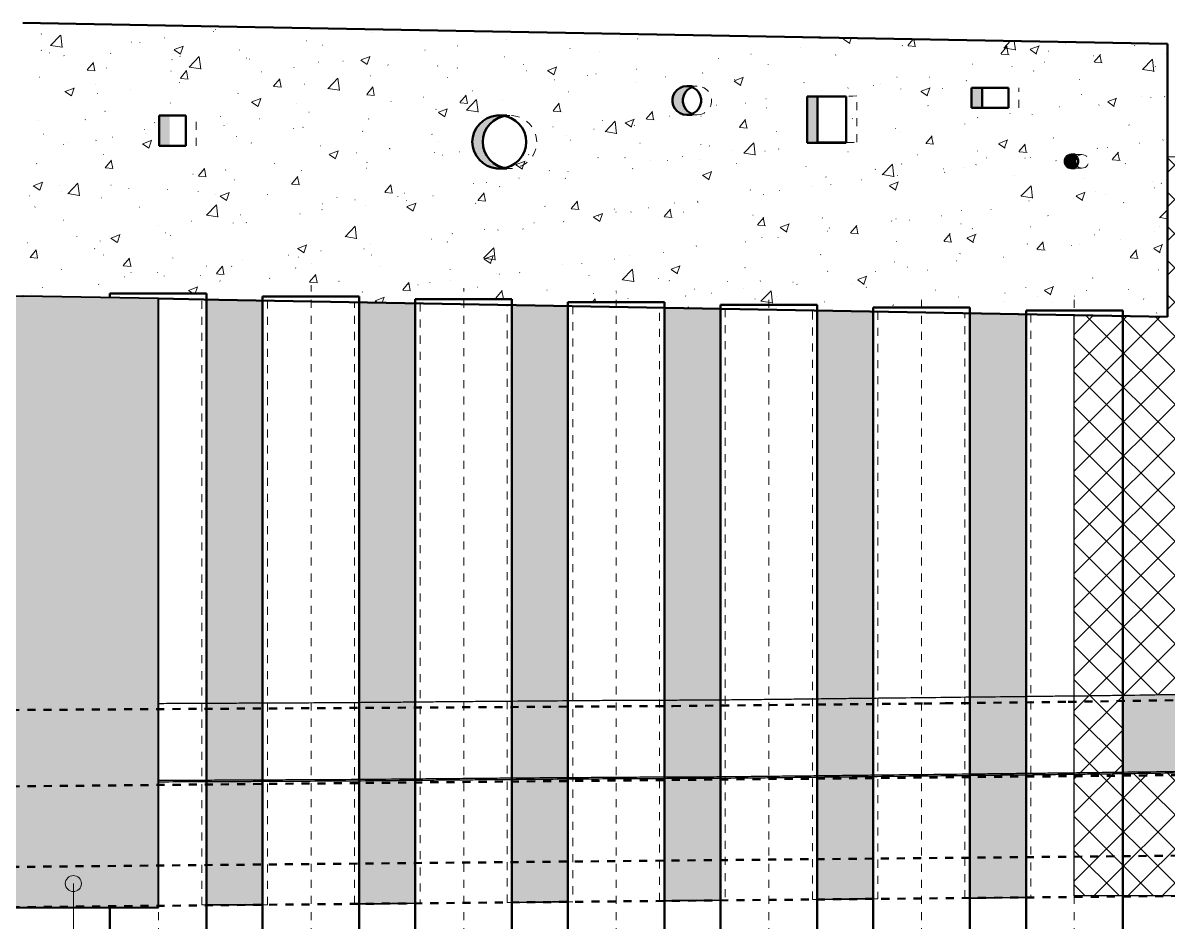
# Model space of a CAD drawing. Header units: metres. Extents: x 1100 to 1226, y 1 to 22.
# Drawn here: x 1189.05 to 1203.26, y 10.79 to 21.95 of the extents above; entities that cross this region are included whole.
import ezdxf

# ---------------------------------------------------------------- set-up
doc = ezdxf.new("R2010")
doc.units = ezdxf.units.M
doc.linetypes.add('JacobsCenter', pattern=[0.015, 0.009, -0.0015, 0.003, -0.0015])
doc.linetypes.add('JacobsDash', pattern=[0.0045, 0.003, -0.0015])
for name, color, linetype, lineweight in [('A-DETL', 7, 'Continuous', 13), ('A-DETL-GENF', 7, 'Continuous', 9), ('A-GENM', 7, 'Continuous', 35), ('A-GENM-HDLN', 7, 'JacobsDash', 18), ('G-ANNO-TEXT', 7, 'Continuous', 9), ('S-BEAM', 7, 'Continuous', 50), ('S-BEAM-HDLN', 7, 'JacobsDash', 18), ('S-FNDN', 7, 'Continuous', 50)]:
    doc.layers.add(name, color=color, linetype=linetype, lineweight=lineweight)
pattern_1 = [(50, (1187.2276, 10.849), (1.15687, -0.10121), [0.12097, -1.331]), (355, (1187.2276, 10.849), (-0.2238, 1.21312), [0.09677, -1.065]), (100.451, (1187.3246, 10.841), (0.932775, 1.11194), [0.10281, -1.131]), (46.184, (1187.2276, 11.172), (1.72142, -0.26704), [0.18145, -1.996]), (96.636, (1187.3716, 11.15), (1.50758, 1.57074), [0.15421, -1.696]), (351.184, (1187.2276, 11.172), (1.50766, 1.5715), [0.14516, -1.597]), (21, (1187.3896, 11.091), (0.962753, -0.64938), [0.12097, -1.331]), (326, (1187.3896, 11.091), (0.39239, 1.16952), [0.09677, -1.065]), (71.451, (1187.4696, 11.037), (1.3549, 0.520304), [0.10281, -1.131]), (37.5, (1187.22763, 10.849), (0.0196146, 0.536924), [0.00335, -1.048, 0.00335, -1.077, -1.069]), (37.5, (1187.22763, 10.849), (0.0196146, 0.536924), [-2.132, 0.00335, -1.065]), (7.5, (1187.2276, 10.849), (0.424306, 0.636145), [0.00335, -0.61278, 0.00335, -1.024, -0.40726]), (7.5, (1187.2276, 10.849), (0.424306, 0.636145), [-1.644, 0.00335, -0.4039]), (327.5, (1186.86863, 10.849), (0.861001, -0.036384), [0.00335, -0.39987, 0.00335, -1.255, -1.669]), (327.5, (1186.86863, 10.849), (0.861001, -0.036384), [-1.661, 0.00335, -1.666]), (317.5, (1186.7066, 10.849), (0.94062, 0.161455), [0.00335, -0.52084, 0.00335, -0.83213, -1.185]), (317.5, (1186.7066, 10.849), (0.94062, 0.161455), [-1.36, 0.00335, -1.182])]

# ---------------------------------------------------------------- blocks, each defined once
blk = doc.blocks.new('Top of Pavement - RL A - Top of Pavement - RL A-68818558-DRG-2873048 - ELEVATION - SHOTCRETE ABUTMENT B_ B1 AND B2')
at = {"layer": 'A-GENM', "lineweight": 25, "true_color": 0xe8e8e8}
h = blk.add_hatch(color=254, dxfattribs=at)
h.paths.add_polyline_path([(-1135.22, 12.556), (-1135.22, 13.506), (-1136.143, 13.511), (-1136.143, 12.561), (-1135.662, 12.558)])
h.paths.add_polyline_path([(-1145.343, 12.639), (-1145.343, 13.589), (-1145.87, 13.595), (-1146.143, 13.599), (-1146.143, 12.649), (-1145.87, 12.645)])
h.paths.add_polyline_path([(-1105.598, 12.652), (-1105.038, 12.66), (-1104.723, 12.665), (-1104.723, 13.615), (-1105.038, 13.61), (-1105.598, 13.602), (-1105.598, 13.241)])
h.paths.add_polyline_path([(-1147.343, 12.664), (-1147.343, 13.614), (-1147.967, 13.622), (-1147.967, 12.672), (-1147.344, 12.664)])
h.paths.add_polyline_path([(-1095.541, 12.848), (-1094.374, 12.879), (-1093.248, 12.91), (-1093.248, 13.86), (-1095.541, 13.798), (-1095.541, 13.296)])
h = blk.add_hatch(color=254, dxfattribs=at)
h.paths.add_polyline_path([(-1135.22, 12.533), (-1135.22, 12.556), (-1136.143, 12.56), (-1136.143, 12.539), (-1135.662, 12.536)])
h.paths.add_polyline_path([(-1145.343, 12.617), (-1145.343, 12.639), (-1146.143, 12.648), (-1146.143, 12.626), (-1145.493, 12.618)])
h.paths.add_polyline_path([(-1105.598, 12.63), (-1104.952, 12.639), (-1104.723, 12.643), (-1104.723, 12.665), (-1105.038, 12.66), (-1105.598, 12.652), (-1105.598, 12.635)])
h.paths.add_polyline_path([(-1147.343, 12.663), (-1147.343, 12.664), (-1147.967, 12.672), (-1147.967, 12.67), (-1147.471, 12.664), (-1147.344, 12.663)])
h.paths.add_polyline_path([(-1095.541, 12.827), (-1095.026, 12.84), (-1095.026, 12.849), (-1095.003, 12.859), (-1094.511, 12.872), (-1093.887, 12.887), (-1093.687, 12.889), (-1093.58, 12.887), (-1093.551, 12.885), (-1093.545, 12.883), (-1093.248, 12.891), (-1093.248, 12.91), (-1095.066, 12.86), (-1095.541, 12.848), (-1095.541, 12.836)])
at = {"layer": 'A-GENM', "color": 253, "lineweight": 25, "true_color": 0xa3a3a3}
for points, knots in [([(-1093.248, 13.86), (-1093.36, 13.857), (-1093.554, 13.852), (-1093.831, 13.844), (-1094.078, 13.837), (-1094.325, 13.83), (-1094.572, 13.823), (-1094.819, 13.816), (-1095.149, 13.807), (-1095.478, 13.799), (-1095.808, 13.791), (-1096.055, 13.785), (-1096.302, 13.78), (-1096.549, 13.774), (-1096.796, 13.769), (-1097.043, 13.764), (-1097.29, 13.758), (-1097.62, 13.751), (-1098.032, 13.741), (-1098.444, 13.732), (-1098.773, 13.725), (-1099.02, 13.719), (-1099.268, 13.714), (-1099.515, 13.708), (-1099.762, 13.703), (-1100.009, 13.697), (-1100.256, 13.692), (-1100.503, 13.687), (-1100.75, 13.682), (-1100.998, 13.678), (-1101.245, 13.674), (-1101.492, 13.67), (-1101.739, 13.666), (-1101.986, 13.662), (-1102.234, 13.657), (-1102.563, 13.652), (-1102.975, 13.645), (-1103.387, 13.638), (-1103.717, 13.632), (-1103.964, 13.628), (-1104.211, 13.624), (-1104.458, 13.62), (-1104.705, 13.615), (-1105.035, 13.61), (-1105.364, 13.605), (-1105.694, 13.601), (-1105.941, 13.597), (-1106.188, 13.594), (-1106.435, 13.592), (-1106.683, 13.589), (-1107.012, 13.585), (-1107.424, 13.581), (-1107.919, 13.575), (-1108.331, 13.57), (-1108.66, 13.567), (-1108.907, 13.564), (-1109.155, 13.561), (-1109.402, 13.558), (-1109.649, 13.555), (-1109.896, 13.552), (-1110.143, 13.55), (-1110.391, 13.547), (-1110.638, 13.545), (-1110.885, 13.544), (-1111.132, 13.542), (-1111.379, 13.541), (-1111.627, 13.54), (-1111.874, 13.539), (-1112.121, 13.538), (-1112.451, 13.535), (-1112.863, 13.532), (-1113.275, 13.529), (-1113.604, 13.526), (-1113.851, 13.524), (-1114.098, 13.522), (-1114.346, 13.519), (-1114.593, 13.517), (-1114.84, 13.515), (-1115.087, 13.513), (-1115.417, 13.511), (-1115.829, 13.508), (-1116.241, 13.506), (-1116.57, 13.505), (-1116.818, 13.504), (-1117.065, 13.503), (-1117.316, 13.502), (-1117.484, 13.501), (-1117.57, 13.5)], [0.2868094, 0.2868094, 0.2868094, 0.2868094, 0.2891156, 0.2908163, 0.292517, 0.2942177, 0.2959184, 0.297619, 0.2993197, 0.3027211, 0.3044218, 0.3061224, 0.3078231, 0.3095238, 0.3112245, 0.3129252, 0.3146259, 0.3163265, 0.3197279, 0.3231293, 0.3248299, 0.3265306, 0.3282313, 0.329932, 0.3316327, 0.3333333, 0.335034, 0.3367347, 0.3384354, 0.3401361, 0.3418367, 0.3435374, 0.3452381, 0.3469388, 0.3486395, 0.3503401, 0.3537415, 0.3571429, 0.3588435, 0.3605442, 0.3622449, 0.3639456, 0.3656463, 0.3673469, 0.3707483, 0.372449, 0.3741497, 0.3758503, 0.377551, 0.3792517, 0.3809524, 0.3843537, 0.3877551, 0.3911565, 0.3928571, 0.3945578, 0.3962585, 0.3979592, 0.3996599, 0.4013605, 0.4030612, 0.4047619, 0.4064626, 0.4081633, 0.4098639, 0.4115646, 0.4132653, 0.414966, 0.4166667, 0.4183673, 0.4217687, 0.4251701, 0.4268707, 0.4285714, 0.4302721, 0.4319728, 0.4336735, 0.4353741, 0.4370748, 0.4387755, 0.4421769, 0.4455782, 0.4472789, 0.4489796, 0.4506803, 0.452381, 0.4541542, 0.4541542, 0.4541542, 0.4541542]), ([(-1117.57, 12.55), (-1117.551, 12.551), (-1117.344, 12.551), (-1117.041, 12.553), (-1116.663, 12.554), (-1116.38, 12.556), (-1116.096, 12.557), (-1115.718, 12.559), (-1115.246, 12.561), (-1114.773, 12.565), (-1114.395, 12.569), (-1114.111, 12.571), (-1113.828, 12.574), (-1113.544, 12.576), (-1113.261, 12.579), (-1112.883, 12.582), (-1112.505, 12.585), (-1112.126, 12.587), (-1111.843, 12.589), (-1111.559, 12.591), (-1111.276, 12.592), (-1110.992, 12.593), (-1110.709, 12.594), (-1110.425, 12.597), (-1110.142, 12.6), (-1109.858, 12.603), (-1109.574, 12.606), (-1109.291, 12.609), (-1109.007, 12.612), (-1108.724, 12.616), (-1108.346, 12.62), (-1107.873, 12.625), (-1107.401, 12.631), (-1107.023, 12.635), (-1106.739, 12.638), (-1106.455, 12.641), (-1106.172, 12.645), (-1105.888, 12.648), (-1105.51, 12.653), (-1105.132, 12.658), (-1104.754, 12.664), (-1104.471, 12.669), (-1104.187, 12.674), (-1103.904, 12.679), (-1103.62, 12.684), (-1103.242, 12.69), (-1102.77, 12.698), (-1102.297, 12.706), (-1101.919, 12.713), (-1101.635, 12.717), (-1101.352, 12.722), (-1100.974, 12.728), (-1100.501, 12.737), (-1100.029, 12.747), (-1099.651, 12.755), (-1099.367, 12.762), (-1099.084, 12.768), (-1098.706, 12.776), (-1098.233, 12.787), (-1097.761, 12.798), (-1097.383, 12.806), (-1097.099, 12.812), (-1096.816, 12.818), (-1096.532, 12.824), (-1096.249, 12.831), (-1095.965, 12.837), (-1095.682, 12.844), (-1095.398, 12.851), (-1095.115, 12.858), (-1094.832, 12.866), (-1094.548, 12.874), (-1094.265, 12.882), (-1093.981, 12.89), (-1093.698, 12.898), (-1093.453, 12.905), (-1093.304, 12.909), (-1093.248, 12.91)], [0.6791342, 0.6791342, 0.6791342, 0.6791342, 0.6796117, 0.684466, 0.6868932, 0.6893204, 0.6917476, 0.6941748, 0.6990291, 0.7038835, 0.7063107, 0.7087379, 0.711165, 0.7135922, 0.7160194, 0.7184466, 0.723301, 0.7257282, 0.7281553, 0.7305825, 0.7330097, 0.7354369, 0.7378641, 0.7402913, 0.7427184, 0.7451456, 0.7475728, 0.75, 0.7524272, 0.7548544, 0.7572816, 0.7621359, 0.7669903, 0.7694175, 0.7718447, 0.7742718, 0.776699, 0.7791262, 0.7815534, 0.7864078, 0.788835, 0.7912621, 0.7936893, 0.7961165, 0.7985437, 0.8009709, 0.8058252, 0.8106796, 0.8131068, 0.815534, 0.8179612, 0.8203883, 0.8252427, 0.8300971, 0.8325243, 0.8349515, 0.8373786, 0.8398058, 0.8446602, 0.8495146, 0.8519417, 0.8543689, 0.8567961, 0.8592233, 0.8616505, 0.8640777, 0.8665049, 0.868932, 0.8713592, 0.8737864, 0.8762136, 0.8786408, 0.881068, 0.8834951, 0.8859223, 0.8873423, 0.8873423, 0.8873423, 0.8873423]), ([(-1095.026, 12.84), (-1095.083, 12.839), (-1095.291, 12.833), (-1095.574, 12.826), (-1095.877, 12.819), (-1096.104, 12.814), (-1096.331, 12.809), (-1096.558, 12.804), (-1096.785, 12.799), (-1097.087, 12.792), (-1097.466, 12.783), (-1097.92, 12.773), (-1098.374, 12.763), (-1098.828, 12.753), (-1099.206, 12.744), (-1099.509, 12.737), (-1099.736, 12.732), (-1099.963, 12.727), (-1100.265, 12.72), (-1100.644, 12.712), (-1101.022, 12.706), (-1101.325, 12.701), (-1101.552, 12.697), (-1101.779, 12.693), (-1102.081, 12.688), (-1102.46, 12.682), (-1102.914, 12.674), (-1103.368, 12.666), (-1103.746, 12.66), (-1104.049, 12.655), (-1104.276, 12.651), (-1104.503, 12.647), (-1104.806, 12.641), (-1105.184, 12.635), (-1105.562, 12.63), (-1105.865, 12.626), (-1106.092, 12.623), (-1106.319, 12.621), (-1106.622, 12.617), (-1107, 12.613), (-1107.454, 12.608), (-1107.908, 12.603), (-1108.362, 12.598), (-1108.741, 12.593), (-1109.044, 12.59), (-1109.271, 12.587), (-1109.498, 12.584), (-1109.725, 12.582), (-1109.952, 12.579), (-1110.254, 12.576), (-1110.557, 12.573), (-1110.86, 12.571), (-1111.087, 12.57), (-1111.314, 12.57), (-1111.541, 12.569), (-1111.768, 12.567), (-1112.071, 12.566), (-1112.449, 12.563), (-1112.903, 12.56), (-1113.282, 12.556), (-1113.584, 12.554), (-1113.811, 12.552), (-1114.038, 12.55), (-1114.265, 12.548), (-1114.492, 12.546), (-1114.795, 12.543), (-1115.174, 12.54), (-1115.628, 12.537), (-1116.006, 12.535), (-1116.309, 12.533), (-1116.612, 12.532), (-1116.99, 12.531), (-1117.335, 12.529), (-1117.528, 12.528), (-1117.57, 12.528)], [0.2043483, 0.2043483, 0.2043483, 0.2043483, 0.2056738, 0.2092199, 0.2109929, 0.212766, 0.214539, 0.2163121, 0.2180851, 0.2198582, 0.2234043, 0.2269504, 0.2304965, 0.2340426, 0.2375887, 0.2393617, 0.2411348, 0.2429078, 0.2446809, 0.248227, 0.251773, 0.2535461, 0.2553191, 0.2570922, 0.2588652, 0.2624113, 0.2659574, 0.2695035, 0.2730496, 0.2748227, 0.2765957, 0.2783688, 0.2801418, 0.2836879, 0.287234, 0.2890071, 0.2907801, 0.2925532, 0.2943262, 0.2978723, 0.3014184, 0.3049645, 0.3085106, 0.3120567, 0.3138298, 0.3156028, 0.3173759, 0.3191489, 0.320922, 0.322695, 0.3262411, 0.3280142, 0.3297872, 0.3315603, 0.3333333, 0.3351064, 0.3368794, 0.3404255, 0.3439716, 0.3475177, 0.3492908, 0.3510638, 0.3528369, 0.3546099, 0.356383, 0.358156, 0.3617021, 0.3652482, 0.3687943, 0.3705674, 0.3723404, 0.3758865, 0.3794326, 0.3804149, 0.3804149, 0.3804149, 0.3804149])]:
    blk.add_open_spline(points, degree=3, knots=knots, dxfattribs=at)
blk = doc.blocks.new('T2DPAA-T2D-C3S-RS-M3D-100334_rvt-2-DRG-2873048 - ELEVATION - SHOTCRETE ABUTMENT B_ B1 AND B2')
at = {"layer": 'A-GENM', "color": 253, "lineweight": 25, "true_color": 0xa3a3a3}
blk.add_blockref('Top of Pavement - RL A - Top of Pavement - RL A-68818558-DRG-2873048 - ELEVATION - SHOTCRETE ABUTMENT B_ B1 AND B2', (0, 0), dxfattribs=at)
blk = doc.blocks.new('01_SFO_FRP_Pile_CastInPlace_CS_BR08 - CAST-IN-PLACE PILE - 1200-9305886-DRG-2873048 - ELEVATION - SHOTCRETE ABUTMENT B_ B1 AND B2')
at = {"layer": 'S-FNDN'}
for p, q in [((-1116.973, 18.59), (-1118.173, 18.59)), ((-1118.173, 18.59), (-1118.173, 18.54)), ((-1116.973, 6.23), (-1116.973, 18.59)), ((-1118.173, 10.971), (-1118.173, 6.2))]:
    blk.add_line(p, q, dxfattribs=at)
blk = doc.blocks.new('01_SFO_FRP_Pile_CastInPlace_CS_BR08 - CAST-IN-PLACE PILE - 1200-8642320-DRG-2873048 - ELEVATION - SHOTCRETE ABUTMENT B_ B1 AND B2')
at = {"layer": 'S-FNDN'}
for p, q in [((-1105.598, 18.382), (-1106.798, 18.382)), ((-1106.798, 18.382), (-1106.798, 6.199)), ((-1105.598, 6.228), (-1105.598, 18.382))]:
    blk.add_line(p, q, dxfattribs=at)
blk = doc.blocks.new('01_SFO_FRP_Pile_CastInPlace_CS_BR08 - CAST-IN-PLACE PILE - 1200-8642087-DRG-2873048 - ELEVATION - SHOTCRETE ABUTMENT B_ B1 AND B2')
at = {"layer": 'S-FNDN'}
for p, q in [((-1115.078, 18.555), (-1116.278, 18.555)), ((-1116.278, 18.555), (-1116.278, 6.202)), ((-1115.078, 6.231), (-1115.078, 18.555))]:
    blk.add_line(p, q, dxfattribs=at)
blk = doc.blocks.new('01_SFO_FRP_Pile_CastInPlace_CS_BR08 - CAST-IN-PLACE PILE - 1200-8642141-DRG-2873048 - ELEVATION - SHOTCRETE ABUTMENT B_ B1 AND B2')
at = {"layer": 'S-FNDN'}
for p, q in [((-1113.183, 18.521), (-1114.383, 18.521)), ((-1114.383, 18.521), (-1114.383, 6.201)), ((-1113.183, 6.23), (-1113.183, 18.521))]:
    blk.add_line(p, q, dxfattribs=at)
blk = doc.blocks.new('01_SFO_FRP_Pile_CastInPlace_CS_BR08 - CAST-IN-PLACE PILE - 1200-8642185-DRG-2873048 - ELEVATION - SHOTCRETE ABUTMENT B_ B1 AND B2')
at = {"layer": 'S-FNDN'}
for p, q in [((-1111.288, 18.486), (-1112.488, 18.486)), ((-1112.488, 18.486), (-1112.488, 6.2)), ((-1111.288, 6.229), (-1111.288, 18.486))]:
    blk.add_line(p, q, dxfattribs=at)
blk = doc.blocks.new('01_SFO_FRP_Pile_CastInPlace_CS_BR08 - CAST-IN-PLACE PILE - 1200-8642223-DRG-2873048 - ELEVATION - SHOTCRETE ABUTMENT B_ B1 AND B2')
at = {"layer": 'S-FNDN'}
for p, q in [((-1109.393, 18.452), (-1110.593, 18.452)), ((-1110.593, 18.452), (-1110.593, 6.202)), ((-1109.393, 6.231), (-1109.393, 18.452))]:
    blk.add_line(p, q, dxfattribs=at)
blk = doc.blocks.new('01_SFO_FRP_Pile_CastInPlace_CS_BR08 - CAST-IN-PLACE PILE - 1200-8642276-DRG-2873048 - ELEVATION - SHOTCRETE ABUTMENT B_ B1 AND B2')
at = {"layer": 'S-FNDN'}
for p, q in [((-1107.498, 18.417), (-1108.698, 18.417)), ((-1108.698, 18.417), (-1108.698, 6.201)), ((-1107.498, 6.23), (-1107.498, 18.417))]:
    blk.add_line(p, q, dxfattribs=at)
blk = doc.blocks.new('20_SFR_WSC_ShotcreteWall_ArchFlatBack_Datum - ArchWall_PileSize_1200-8656571-DRG-2873048 - ELEVATION - SHOTCRETE ABUTMENT B_ B1 AND B2')
at = {"layer": 'A-GENM', "linetype": 'JacobsDash', "lineweight": 18, "true_color": 0x9ab29e}
for points in [[(-1115.077, 11.015), (-1114.383, 11.023), (-1114.383, 18.47), (-1115.077, 18.483), (-1115.077, 12.248)], [(-1115.078, 11.015), (-1115.077, 11.015), (-1115.078, 11.015)]]:
    blk.add_hatch(color=253, dxfattribs=at).paths.add_polyline_path(points)
at = {"layer": 'A-GENM', "color": 252, "true_color": 0x888888}
blk.add_line((-1115.077, 18.483), (-1115.077, 11.015), dxfattribs=at)
at = {"layer": 'A-GENM', "color": 252, "true_color": 0x888888, "flags": 128}
for points in [[(-1114.383, 18.47), (-1114.478, 18.472), (-1114.577, 18.474), (-1114.678, 18.475), (-1114.78, 18.477), (-1114.881, 18.479), (-1114.981, 18.481), (-1115.077, 18.483)], [(-1115.077, 11.015), (-1114.981, 11.016), (-1114.881, 11.017), (-1114.78, 11.018), (-1114.678, 11.02), (-1114.577, 11.021), (-1114.478, 11.022), (-1114.383, 11.023)]]:
    blk.add_lwpolyline(points, dxfattribs=at)
at = {"layer": 'A-GENM-HDLN', "color": 252, "true_color": 0x888888}
for p, q in [((-1115.136, 11.014), (-1115.136, 18.484)), ((-1114.381, 18.47), (-1114.383, 18.47)), ((-1114.381, 11.023), (-1114.381, 18.47)), ((-1114.322, 18.469), (-1114.322, 11.024)), ((-1114.383, 11.023), (-1114.381, 11.023))]:
    blk.add_line(p, q, dxfattribs=at)
at = {"layer": 'A-GENM-HDLN', "color": 252, "true_color": 0x888888, "flags": 128}
for points in [[(-1115.136, 18.484), (-1115.108, 18.483), (-1115.088, 18.483), (-1115.077, 18.483)], [(-1114.381, 18.47), (-1114.37, 18.47), (-1114.35, 18.469), (-1114.322, 18.469)], [(-1115.077, 11.015), (-1115.088, 11.015), (-1115.108, 11.015), (-1115.136, 11.014)], [(-1114.322, 11.024), (-1114.35, 11.023), (-1114.37, 11.023), (-1114.381, 11.023)]]:
    blk.add_lwpolyline(points, dxfattribs=at)
blk = doc.blocks.new('20_SFR_WSC_ShotcreteWall_ArchFlatBack_Datum - ArchWall_PileSize_1200-8656659-DRG-2873048 - ELEVATION - SHOTCRETE ABUTMENT B_ B1 AND B2')
at = {"layer": 'A-GENM', "linetype": 'JacobsDash', "lineweight": 18, "true_color": 0x9ab29e}
blk.add_hatch(color=253, dxfattribs=at).paths.add_polyline_path([(-1113.183, 11.034), (-1112.488, 11.042), (-1112.488, 18.435), (-1113.183, 18.448), (-1113.183, 11.035)])
at = {"layer": 'A-GENM', "color": 252, "true_color": 0x888888, "flags": 128}
for points in [[(-1112.488, 18.435), (-1112.583, 18.437), (-1112.682, 18.439), (-1112.784, 18.44), (-1112.885, 18.442), (-1112.986, 18.444), (-1113.086, 18.446), (-1113.183, 18.448)], [(-1113.183, 11.034), (-1113.086, 11.035), (-1112.986, 11.036), (-1112.885, 11.037), (-1112.784, 11.039), (-1112.682, 11.04), (-1112.583, 11.041), (-1112.488, 11.042)]]:
    blk.add_lwpolyline(points, dxfattribs=at)
at = {"layer": 'A-GENM-HDLN', "color": 252, "true_color": 0x888888}
for p, q in [((-1113.242, 11.033), (-1113.242, 18.449)), ((-1113.183, 18.448), (-1113.183, 11.034)), ((-1113.183, 18.448), (-1113.183, 18.448)), ((-1112.486, 18.435), (-1112.488, 18.435)), ((-1112.486, 11.042), (-1112.486, 18.435)), ((-1112.427, 18.434), (-1112.427, 11.043)), ((-1113.183, 11.034), (-1113.183, 11.034)), ((-1112.488, 11.042), (-1112.486, 11.042))]:
    blk.add_line(p, q, dxfattribs=at)
at = {"layer": 'A-GENM-HDLN', "color": 252, "true_color": 0x888888, "flags": 128}
for points in [[(-1113.242, 18.449), (-1113.213, 18.448), (-1113.194, 18.448), (-1113.183, 18.448)], [(-1112.486, 18.435), (-1112.475, 18.435), (-1112.455, 18.435), (-1112.427, 18.434)], [(-1113.183, 11.034), (-1113.194, 11.034), (-1113.213, 11.033), (-1113.242, 11.033)], [(-1112.427, 11.043), (-1112.455, 11.043), (-1112.475, 11.043), (-1112.486, 11.042)]]:
    blk.add_lwpolyline(points, dxfattribs=at)
blk = doc.blocks.new('20_SFR_WSC_ShotcreteWall_ArchFlatBack_Datum - ArchWall_PileSize_1200-8656711-DRG-2873048 - ELEVATION - SHOTCRETE ABUTMENT B_ B1 AND B2')
at = {"layer": 'A-GENM', "linetype": 'JacobsDash', "lineweight": 18, "true_color": 0x9ab29e}
blk.add_hatch(color=253, dxfattribs=at).paths.add_polyline_path([(-1111.288, 11.054), (-1110.593, 11.06), (-1110.593, 18.4), (-1111.288, 18.412), (-1111.288, 11.055)])
at = {"layer": 'A-GENM', "color": 252, "true_color": 0x888888, "flags": 128}
for points in [[(-1110.593, 18.4), (-1110.69, 18.402), (-1110.789, 18.403), (-1110.89, 18.405), (-1110.992, 18.407), (-1111.093, 18.409), (-1111.193, 18.41), (-1111.288, 18.412)], [(-1111.288, 11.054), (-1111.193, 11.055), (-1111.093, 11.056), (-1110.992, 11.056), (-1110.89, 11.057), (-1110.789, 11.058), (-1110.69, 11.059), (-1110.593, 11.06)]]:
    blk.add_lwpolyline(points, dxfattribs=at)
at = {"layer": 'A-GENM-HDLN', "color": 252, "true_color": 0x888888}
for p, q in [((-1111.349, 11.053), (-1111.349, 18.413)), ((-1111.29, 18.412), (-1111.29, 11.054)), ((-1111.288, 18.412), (-1111.29, 18.412)), ((-1110.593, 11.06), (-1110.593, 18.4)), ((-1110.593, 18.4), (-1110.593, 18.4)), ((-1110.534, 18.399), (-1110.534, 11.061)), ((-1111.29, 11.054), (-1111.288, 11.054)), ((-1110.593, 11.06), (-1110.593, 11.06))]:
    blk.add_line(p, q, dxfattribs=at)
at = {"layer": 'A-GENM-HDLN', "color": 252, "true_color": 0x888888, "flags": 128}
for points in [[(-1111.349, 18.413), (-1111.32, 18.412), (-1111.3, 18.412), (-1111.29, 18.412)], [(-1110.593, 18.4), (-1110.582, 18.4), (-1110.562, 18.4), (-1110.534, 18.399)], [(-1111.29, 11.054), (-1111.3, 11.053), (-1111.32, 11.053), (-1111.349, 11.053)], [(-1110.534, 11.061), (-1110.562, 11.061), (-1110.582, 11.06), (-1110.593, 11.06)]]:
    blk.add_lwpolyline(points, dxfattribs=at)
blk = doc.blocks.new('20_SFR_WSC_ShotcreteWall_ArchFlatBack_Datum - ArchWall_PileSize_1200-8656794-DRG-2873048 - ELEVATION - SHOTCRETE ABUTMENT B_ B1 AND B2')
at = {"layer": 'A-GENM', "linetype": 'JacobsDash', "lineweight": 18, "true_color": 0x9ab29e}
for points in [[(-1109.392, 11.071), (-1108.698, 11.079), (-1108.698, 18.366), (-1109.392, 18.379), (-1109.392, 12.248)], [(-1109.393, 11.071), (-1109.392, 11.071), (-1109.393, 11.071)]]:
    blk.add_hatch(color=253, dxfattribs=at).paths.add_polyline_path(points)
at = {"layer": 'A-GENM', "color": 252, "true_color": 0x888888}
blk.add_line((-1109.392, 18.379), (-1109.392, 11.071), dxfattribs=at)
at = {"layer": 'A-GENM', "color": 252, "true_color": 0x888888, "flags": 128}
for points in [[(-1108.698, 18.366), (-1108.793, 18.368), (-1108.892, 18.37), (-1108.993, 18.372), (-1109.095, 18.373), (-1109.196, 18.375), (-1109.295, 18.377), (-1109.392, 18.379)], [(-1109.392, 11.071), (-1109.295, 11.072), (-1109.196, 11.073), (-1109.095, 11.074), (-1108.993, 11.075), (-1108.892, 11.077), (-1108.793, 11.078), (-1108.698, 11.079)]]:
    blk.add_lwpolyline(points, dxfattribs=at)
at = {"layer": 'A-GENM-HDLN', "color": 252, "true_color": 0x888888}
for p, q in [((-1109.451, 11.07), (-1109.451, 18.38)), ((-1108.696, 18.366), (-1108.698, 18.366)), ((-1108.696, 11.079), (-1108.696, 18.366)), ((-1108.637, 18.365), (-1108.637, 11.08)), ((-1108.698, 11.079), (-1108.696, 11.079))]:
    blk.add_line(p, q, dxfattribs=at)
at = {"layer": 'A-GENM-HDLN', "color": 252, "true_color": 0x888888, "flags": 128}
for points in [[(-1109.451, 18.38), (-1109.423, 18.379), (-1109.403, 18.379), (-1109.392, 18.379)], [(-1108.696, 18.366), (-1108.685, 18.366), (-1108.665, 18.366), (-1108.637, 18.365)], [(-1109.392, 11.071), (-1109.403, 11.071), (-1109.423, 11.071), (-1109.451, 11.07)], [(-1108.637, 11.08), (-1108.665, 11.079), (-1108.685, 11.079), (-1108.696, 11.079)]]:
    blk.add_lwpolyline(points, dxfattribs=at)
blk = doc.blocks.new('20_SFR_WSC_ShotcreteWall_ArchFlatBack_Datum - ArchWall_PileSize_1200-8656876-DRG-2873048 - ELEVATION - SHOTCRETE ABUTMENT B_ B1 AND B2')
at = {"layer": 'A-GENM', "linetype": 'JacobsDash', "lineweight": 18, "true_color": 0x9ab29e}
blk.add_hatch(color=253, dxfattribs=at).paths.add_polyline_path([(-1107.498, 11.087), (-1106.798, 11.096), (-1106.798, 18.331), (-1107.498, 18.344), (-1107.498, 11.088)])
at = {"layer": 'A-GENM', "color": 252, "true_color": 0x888888, "flags": 128}
for points in [[(-1106.798, 18.331), (-1106.895, 18.333), (-1106.995, 18.335), (-1107.097, 18.337), (-1107.199, 18.338), (-1107.301, 18.34), (-1107.401, 18.342), (-1107.498, 18.344)], [(-1107.498, 11.087), (-1107.401, 11.088), (-1107.301, 11.09), (-1107.199, 11.091), (-1107.097, 11.092), (-1106.995, 11.094), (-1106.895, 11.095), (-1106.798, 11.096)]]:
    blk.add_lwpolyline(points, dxfattribs=at)
at = {"layer": 'A-GENM-HDLN', "color": 252, "true_color": 0x888888}
for p, q in [((-1107.557, 11.086), (-1107.557, 18.345)), ((-1107.498, 18.344), (-1107.498, 11.087)), ((-1107.498, 18.344), (-1107.498, 18.344)), ((-1106.798, 11.096), (-1106.798, 18.331)), ((-1106.798, 18.331), (-1106.798, 18.331)), ((-1106.739, 18.33), (-1106.739, 11.097)), ((-1106.798, 11.096), (-1106.798, 11.096)), ((-1107.498, 11.087), (-1107.498, 11.087))]:
    blk.add_line(p, q, dxfattribs=at)
at = {"layer": 'A-GENM-HDLN', "color": 252, "true_color": 0x888888, "flags": 128}
for points in [[(-1107.557, 18.345), (-1107.528, 18.345), (-1107.509, 18.344), (-1107.498, 18.344)], [(-1106.798, 18.331), (-1106.787, 18.331), (-1106.767, 18.33), (-1106.739, 18.33)], [(-1106.739, 11.097), (-1106.767, 11.097), (-1106.787, 11.096), (-1106.798, 11.096)], [(-1107.498, 11.087), (-1107.509, 11.087), (-1107.528, 11.087), (-1107.557, 11.086)]]:
    blk.add_lwpolyline(points, dxfattribs=at)

msp = doc.modelspace()

# ---------------------------------------------------------------- hatches: boundary and pattern name
at = {"layer": 'A-DETL-GENF', "true_color": 0xafc8af}
h = msp.add_hatch(dxfattribs=at)
h.set_pattern_fill('FP_4', color=9, style=0, pattern_type=2)
h.set_pattern_definition([(45, (1187.22763, 10.849), (-0.212132, 0.212132), []), (135, (1187.22763, 10.849), (-0.212132, -0.212132), [])])
h.paths.add_polyline_path([(1204.1998, 11.1149), (1204.1998, 20.2708), (1203.2549, 20.2911), (1203.2549, 18.3001), (1202.0998, 18.325), (1202.0998, 11.1149), (1203.5834, 11.1149)])
h.paths.add_polyline_path([(1202.7015, 12.6299), (1202.7015, 13.6022), (1203.5763, 13.6151), (1203.5763, 12.6432), (1203.1156, 12.6353)])
msp.add_hatch(color=9, dxfattribs=at).paths.add_polyline_path([(1188.5171, 10.9707), (1190.7298, 10.9707), (1190.7298, 18.5288), (1189.0445, 18.5595), (1186.43, 18.5033), (1186.43, 10.9707), (1187.6919, 10.9707)])
at = {"layer": 'A-GENM', "lineweight": 5, "true_color": 0x9ab29e}
msp.add_hatch(color=253, dxfattribs=at).paths.add_polyline_path([(1192.0219, 11.0023), (1192.0219, 18.505), (1191.3269, 18.5177), (1191.3269, 11.0025), (1191.9723, 11.0023)])
at = {"layer": 'G-ANNO-TEXT'}
h = msp.add_hatch(color=256, dxfattribs=at)
edge = h.paths.add_edge_path()
edge.add_arc((1189.6717, 11.2679), 0.1, 0, 360)
at = {"layer": 'S-BEAM', "lineweight": 9, "true_color": 0xc0c0c0}
h = msp.add_hatch(dxfattribs=at)
h.set_pattern_fill('FP_3', color=9, style=0, pattern_type=2)
h.set_pattern_definition(pattern_1)
h.paths.add_polyline_path([(1191.4796, 18.5151), (1191.4796, 21.9057), (1189.0459, 21.9501), (1189.0459, 18.5595), (1190.1269, 18.5398), (1190.1269, 18.5898), (1191.3269, 18.5898), (1191.3269, 18.5179)])
h.paths.add_polyline_path([(1191.068, 20.424), (1190.7381, 20.424), (1190.7381, 20.799), (1191.068, 20.799), (1191.068, 20.5746)])
h = msp.add_hatch(dxfattribs=at)
h.set_pattern_fill('FP_3', color=9, style=0, pattern_type=2)
h.set_pattern_definition(pattern_1)
h.paths.add_polyline_path([(1203.2556, 18.3001), (1203.2556, 21.6906), (1191.4796, 21.9057), (1191.4796, 18.5151), (1192.0219, 18.5052), (1192.0219, 18.5554), (1193.2219, 18.5554), (1193.2219, 18.4833), (1193.9169, 18.4706), (1193.9169, 18.5212), (1195.1169, 18.5212), (1195.1169, 18.4487), (1195.8119, 18.436), (1195.8119, 18.4861), (1197.0119, 18.4861), (1197.0119, 18.4141), (1197.7069, 18.4014), (1197.7069, 18.4519), (1198.9069, 18.4519), (1198.9069, 18.3795), (1199.6019, 18.3668), (1199.6019, 18.4169), (1200.8019, 18.4169), (1200.8019, 18.3449), (1201.5015, 18.3321), (1201.5015, 18.3819), (1202.7015, 18.3819), (1202.7015, 18.3102), (1203.2549, 18.3001)])
h.paths.add_polyline_path([(1194.9592, 20.1444), (1194.9295, 20.1444), (1194.8688, 20.1556), (1194.8111, 20.1776), (1194.7586, 20.2097), (1194.7129, 20.2507), (1194.6756, 20.2993), (1194.6481, 20.3538), (1194.6312, 20.4124), (1194.6255, 20.473), (1194.6312, 20.5336), (1194.6481, 20.5922), (1194.6756, 20.6467), (1194.7129, 20.6953), (1194.7586, 20.7363), (1194.8111, 20.7684), (1194.8688, 20.7904), (1194.9295, 20.8016), (1194.9913, 20.8016), (1195.0521, 20.7904), (1195.1097, 20.7684), (1195.1623, 20.7363), (1195.2087, 20.6943), (1195.2452, 20.6467), (1195.2728, 20.5922), (1195.2897, 20.5336), (1195.2954, 20.473), (1195.2897, 20.4124), (1195.2728, 20.3538), (1195.2452, 20.2993), (1195.208, 20.2507), (1195.1623, 20.2097), (1195.1097, 20.1776), (1195.0521, 20.1556), (1194.9913, 20.1444)])
h.paths.add_polyline_path([(1202.0656, 20.148), (1202.0451, 20.1504), (1202.0259, 20.1576), (1202.009, 20.1691), (1201.9954, 20.1843), (1201.9858, 20.2022), (1201.9809, 20.2219), (1201.9809, 20.2421), (1201.9858, 20.2618), (1201.9954, 20.2797), (1202.0128, 20.2974), (1202.0259, 20.3064), (1202.0451, 20.3136), (1202.0656, 20.316), (1202.086, 20.3136), (1202.1052, 20.3064), (1202.1221, 20.2949), (1202.1357, 20.2797), (1202.1453, 20.2618), (1202.1502, 20.2421), (1202.1502, 20.2219), (1202.1453, 20.2022), (1202.1357, 20.1843), (1202.1221, 20.1691), (1202.1052, 20.1576), (1202.086, 20.1504)])
h.paths.add_polyline_path([(1198.7815, 20.4607), (1198.7815, 21.0357), (1199.2688, 21.0364), (1199.2688, 20.4614)])
h.paths.add_polyline_path([(1197.2883, 20.81), (1197.2452, 20.8152), (1197.2045, 20.8303), (1197.1688, 20.8546), (1197.14, 20.8867), (1197.1198, 20.9246), (1197.1094, 20.9661), (1197.1094, 21.0089), (1197.1198, 21.0504), (1197.14, 21.0883), (1197.1688, 21.1204), (1197.2045, 21.1447), (1197.2452, 21.1598), (1197.2883, 21.165), (1197.3314, 21.1598), (1197.372, 21.1447), (1197.4078, 21.1204), (1197.4366, 21.0883), (1197.4567, 21.0504), (1197.4671, 21.0089), (1197.4671, 20.9661), (1197.4567, 20.9246), (1197.4366, 20.8867), (1197.4078, 20.8546), (1197.372, 20.8303), (1197.3314, 20.8152)])
h.paths.add_polyline_path([(1201.2819, 20.895), (1200.8251, 20.895), (1200.8251, 21.145), (1201.2819, 21.145)])
at = {"layer": 'S-BEAM', "lineweight": 5, "true_color": 0xc0c0c0}
for points in [[(1197.2883, 20.81), (1197.3348, 20.8164), (1197.3534, 20.8234), (1197.3314, 20.8327), (1197.2991, 20.8546), (1197.2703, 20.8867), (1197.2501, 20.9246), (1197.2397, 20.9661), (1197.2397, 21.0089), (1197.2501, 21.0504), (1197.2703, 21.0883), (1197.2991, 21.1204), (1197.3357, 21.145), (1197.3534, 21.1516), (1197.3314, 21.1598), (1197.2883, 21.165), (1197.2452, 21.1598), (1197.2045, 21.1447), (1197.1688, 21.1204), (1197.14, 21.0883), (1197.1198, 21.0504), (1197.1094, 21.0089), (1197.1094, 20.9661), (1197.1198, 20.9246), (1197.14, 20.8867), (1197.1688, 20.8546), (1197.2045, 20.8303), (1197.2452, 20.8152)], [(1200.8251, 20.895), (1200.9554, 20.895), (1200.9554, 21.145), (1200.8251, 21.145), (1200.8251, 20.9373)], [(1198.7815, 20.4607), (1198.9118, 20.468), (1198.9118, 21.0359), (1198.7815, 21.0357), (1198.7815, 20.4614)], [(1190.8683, 20.424), (1190.8683, 20.799), (1190.7381, 20.799), (1190.7381, 20.424)], [(1194.6312, 20.473), (1194.7557, 20.473), (1194.7614, 20.5336), (1194.7783, 20.5922), (1194.8059, 20.6467), (1194.8432, 20.6953), (1194.8888, 20.7363), (1194.9414, 20.7684), (1194.999, 20.7904), (1195.0256, 20.7953), (1194.9913, 20.8016), (1194.9295, 20.8016), (1194.8688, 20.7904), (1194.8111, 20.7684), (1194.7586, 20.7363), (1194.7121, 20.6943), (1194.6756, 20.6467), (1194.6481, 20.5922), (1194.6312, 20.5336), (1194.6255, 20.473)], [(1194.9592, 20.1444), (1194.9913, 20.1444), (1195.0256, 20.1507), (1194.999, 20.1556), (1194.9414, 20.1776), (1194.8888, 20.2097), (1194.8432, 20.2507), (1194.8059, 20.2993), (1194.7783, 20.3538), (1194.7614, 20.4124), (1194.7557, 20.473), (1194.6255, 20.473), (1194.6312, 20.4124), (1194.6481, 20.3538), (1194.6756, 20.2993), (1194.7129, 20.2507), (1194.7586, 20.2097), (1194.8111, 20.1776), (1194.8688, 20.1556), (1194.9295, 20.1444), (1194.9414, 20.1444)], [(1198.7815, 20.4607), (1199.2688, 20.4614), (1199.2688, 20.4678), (1198.9118, 20.4673), (1198.7959, 20.4614)], [(1202.0656, 20.148), (1202.0871, 20.1509), (1202.1052, 20.1576), (1202.1221, 20.1691), (1202.1307, 20.1787), (1202.1257, 20.1843), (1202.1161, 20.2022), (1202.1112, 20.2219), (1202.1112, 20.2421), (1202.1161, 20.2618), (1202.1257, 20.2797), (1202.1307, 20.2853), (1202.1191, 20.2969), (1202.1052, 20.3064), (1202.086, 20.3136), (1202.0656, 20.316), (1202.0451, 20.3136), (1202.0259, 20.3064), (1202.009, 20.2949), (1201.9954, 20.2797), (1201.9858, 20.2618), (1201.9809, 20.2421), (1201.9809, 20.2219), (1201.9858, 20.2022), (1201.9954, 20.1843), (1202.0128, 20.1666), (1202.0259, 20.1576), (1202.0451, 20.1504)]]:
    msp.add_hatch(color=9, dxfattribs=at).paths.add_polyline_path(points)

# ---------------------------------------------------------------- linework, layer by layer
at = {"layer": 'A-DETL', "color": 8, "lineweight": 25, "true_color": 0x808080}
for p, q in [((1203.2549, 18.3001), (1203.2549, 20.2911)), ((1203.2549, 20.2911), (1204.1998, 20.2708)), ((1202.0998, 11.1149), (1202.0998, 18.325)), ((1202.0998, 18.325), (1203.2549, 18.3001)), ((1204.1998, 11.1149), (1202.0998, 11.1149))]:
    msp.add_line(p, q, dxfattribs=at)
at = {"layer": 'A-DETL', "linetype": 'JacobsCenter'}
for p, q in [((1192.6242, 5.8149), (1192.6242, 18.6942)), ((1194.5186, 5.8149), (1194.5186, 18.6596)), ((1196.4119, 5.8149), (1196.4119, 18.6251)), ((1198.3093, 5.8149), (1198.3093, 18.5904)), ((1200.2036, 5.8149), (1200.2036, 18.5558)), ((1202.0998, 5.8149), (1202.0998, 18.5212)), ((1190.7273, 5.8149), (1190.7273, 18.3149))]:
    msp.add_line(p, q, dxfattribs=at)
at = {"layer": 'A-DETL', "lineweight": 40}
for p, q in [((1189.0475, 18.5595), (1186.43, 18.5033)), ((1190.7298, 18.5288), (1189.0475, 18.5595)), ((1190.7298, 10.9707), (1190.7298, 18.5288)), ((1186.43, 10.9707), (1190.7298, 10.9707))]:
    msp.add_line(p, q, dxfattribs=at)
at = {"layer": 'A-DETL', "color": 8, "linetype": 'JacobsDash', "lineweight": 25, "true_color": 0x808080}
msp.add_line((1190.7298, 18.3288), (1190.7298, 11.7263), dxfattribs=at)
at = {"layer": 'A-DETL', "linetype": 'JacobsDash', "lineweight": 50}
for p, q in [((1200.4962, 13.5053), (1202.0261, 13.5233)), ((1202.0261, 13.5233), (1205.6656, 13.5802)), ((1188.3008, 13.4185), (1197.1164, 13.4715)), ((1197.1164, 13.4715), (1200.2312, 13.5026)), ((1200.2312, 13.5026), (1200.4962, 13.5053)), ((1206.4034, 12.6432), (1188.3008, 12.4685)), ((1188.2986, 11.4685), (1206.3985, 11.6432)), ((1206.4034, 11.1432), (1188.3008, 10.9685))]:
    msp.add_line(p, q, dxfattribs=at)
at = {"layer": 'A-GENM', "color": 252, "true_color": 0x888888}
msp.add_line((1191.3269, 11.0025), (1192.0219, 11.0023), dxfattribs=at)
at = {"layer": 'A-GENM', "color": 252, "true_color": 0x888888, "flags": 128}
msp.add_lwpolyline([(1192.0219, 18.505), (1191.9271, 18.5067), (1191.8272, 18.5085), (1191.7258, 18.5104), (1191.6238, 18.5123), (1191.5224, 18.5141), (1191.4225, 18.5159), (1191.3269, 18.5177)], dxfattribs=at)
at = {"layer": 'A-GENM-HDLN', "color": 252, "true_color": 0x888888}
for p, q in [((1191.2664, 11.0025), (1191.2664, 18.5188)), ((1191.3253, 18.5177), (1191.3253, 11.0025)), ((1191.3268, 18.5177), (1191.3253, 18.5177)), ((1192.0243, 18.5049), (1192.022, 18.505)), ((1192.0243, 11.0023), (1192.0243, 18.5049)), ((1192.0831, 18.5039), (1192.0831, 11.0022)), ((1191.3253, 11.0025), (1191.2664, 11.0025)), ((1191.3253, 11.0025), (1191.3268, 11.0025)), ((1192.0219, 11.0023), (1192.0243, 11.0023)), ((1192.0831, 11.0022), (1192.0243, 11.0023))]:
    msp.add_line(p, q, dxfattribs=at)
at = {"layer": 'A-GENM-HDLN', "color": 252, "true_color": 0x888888, "flags": 128}
for points in [[(1191.2664, 18.5188), (1191.2949, 18.5183), (1191.3146, 18.5179), (1191.3253, 18.5177)], [(1192.0243, 18.5049), (1192.035, 18.5047), (1192.0547, 18.5044), (1192.0831, 18.5039)]]:
    msp.add_lwpolyline(points, dxfattribs=at)
at = {"layer": 'G-ANNO-TEXT'}
msp.add_line((1189.6717, 11.2679), (1189.6717, 9.8839), dxfattribs=at)
msp.add_circle((1189.6717, 11.2679), 0.1, dxfattribs=at)
at = {"layer": 'S-BEAM'}
for p, q in [((1191.4796, 21.9057), (1189.0459, 21.9501)), ((1203.2556, 21.6906), (1191.4796, 21.9057)), ((1203.2556, 18.3001), (1203.2556, 21.6906)), ((1197.3564, 21.165), (1197.2883, 21.165)), ((1200.8251, 20.895), (1200.8251, 21.145)), ((1200.8251, 21.145), (1201.2819, 21.145)), ((1200.9554, 21.145), (1200.9554, 20.895)), ((1201.2819, 21.145), (1201.2819, 20.895)), ((1198.7815, 21.0357), (1199.2688, 21.0364)), ((1198.7815, 20.4607), (1198.7815, 21.0357)), ((1198.9118, 21.0359), (1198.9118, 20.4673)), ((1199.2688, 21.0364), (1199.2688, 20.4614)), ((1190.7381, 20.424), (1190.7381, 20.799)), ((1190.7381, 20.799), (1191.068, 20.799)), ((1191.068, 20.799), (1191.068, 20.424)), ((1195.0534, 20.803), (1194.9604, 20.803)), ((1197.2883, 20.81), (1197.3564, 20.81)), ((1201.2819, 20.895), (1200.8251, 20.895)), ((1191.068, 20.424), (1190.7381, 20.424)), ((1198.7815, 20.4607), (1198.9118, 20.4673)), ((1199.2688, 20.4614), (1198.7815, 20.4607)), ((1198.9118, 20.4673), (1199.2688, 20.4678)), ((1202.1124, 20.316), (1202.0656, 20.316)), ((1194.9604, 20.143), (1195.0534, 20.143)), ((1202.0656, 20.148), (1202.1124, 20.148)), ((1189.0459, 18.5595), (1189.0475, 18.5595)), ((1190.7298, 18.5288), (1191.4796, 18.5151)), ((1191.4796, 18.5151), (1203.2556, 18.3001))]:
    msp.add_line(p, q, dxfattribs=at)
at = {"layer": 'S-BEAM', "flags": 128}
for points in [[(1197.2883, 20.81), (1197.2452, 20.8152), (1197.2045, 20.8303), (1197.1688, 20.8546), (1197.14, 20.8867), (1197.1198, 20.9246), (1197.1094, 20.9661), (1197.1094, 21.0089), (1197.1198, 21.0504), (1197.14, 21.0883), (1197.1688, 21.1204), (1197.2045, 21.1447), (1197.2452, 21.1598), (1197.2883, 21.165)], [(1197.3529, 21.1528), (1197.3348, 21.1447), (1197.2991, 21.1204), (1197.2703, 21.0883), (1197.2501, 21.0504), (1197.2397, 21.0089), (1197.2397, 20.9661), (1197.2501, 20.9246), (1197.2703, 20.8867), (1197.2991, 20.8546), (1197.3348, 20.8303), (1197.3529, 20.8222)], [(1197.2883, 21.165), (1197.3314, 21.1598), (1197.372, 21.1447), (1197.4078, 21.1204), (1197.4366, 21.0883), (1197.4567, 21.0504), (1197.4671, 21.0089), (1197.4671, 20.9661), (1197.4567, 20.9246), (1197.4366, 20.8867), (1197.4078, 20.8546), (1197.372, 20.8303), (1197.3314, 20.8152), (1197.2883, 20.81)], [(1194.6255, 20.473), (1194.6312, 20.5336), (1194.6481, 20.5922), (1194.6756, 20.6467), (1194.7129, 20.6953), (1194.7586, 20.7363), (1194.8111, 20.7684), (1194.8688, 20.7904), (1194.9295, 20.8016), (1194.9913, 20.8016), (1195.0521, 20.7904), (1195.1097, 20.7684), (1195.1623, 20.7363), (1195.208, 20.6953), (1195.2452, 20.6467), (1195.2728, 20.5922), (1195.2897, 20.5336), (1195.2954, 20.473)], [(1195.0252, 20.7966), (1194.999, 20.7904), (1194.9414, 20.7684), (1194.8888, 20.7363), (1194.8432, 20.6953), (1194.8059, 20.6467), (1194.7783, 20.5922), (1194.7614, 20.5336), (1194.7557, 20.473)], [(1195.2954, 20.473), (1195.2897, 20.4124), (1195.2728, 20.3538), (1195.2452, 20.2993), (1195.208, 20.2507), (1195.1623, 20.2097), (1195.1097, 20.1776), (1195.0521, 20.1556), (1194.9913, 20.1444), (1194.9295, 20.1444), (1194.8688, 20.1556), (1194.8111, 20.1776), (1194.7586, 20.2097), (1194.7129, 20.2507), (1194.6756, 20.2993), (1194.6481, 20.3538), (1194.6312, 20.4124), (1194.6255, 20.473)], [(1194.7557, 20.473), (1194.7614, 20.4124), (1194.7783, 20.3538), (1194.8059, 20.2993), (1194.8432, 20.2507), (1194.8888, 20.2097), (1194.9414, 20.1776), (1194.999, 20.1556), (1195.0252, 20.1494)], [(1202.0656, 20.148), (1202.0451, 20.1504), (1202.0259, 20.1576), (1202.009, 20.1691), (1201.9954, 20.1843), (1201.9858, 20.2022), (1201.9809, 20.2219), (1201.9809, 20.2421), (1201.9858, 20.2618), (1201.9954, 20.2797), (1202.009, 20.2949), (1202.0259, 20.3064), (1202.0451, 20.3136), (1202.0656, 20.316)], [(1202.0656, 20.316), (1202.086, 20.3136), (1202.1052, 20.3064), (1202.1221, 20.2949), (1202.1357, 20.2797), (1202.1453, 20.2618), (1202.1502, 20.2421), (1202.1502, 20.2219), (1202.1453, 20.2022), (1202.1357, 20.1843), (1202.1221, 20.1691), (1202.1052, 20.1576), (1202.086, 20.1504), (1202.0656, 20.148)], [(1202.1302, 20.2857), (1202.1257, 20.2797), (1202.1161, 20.2618), (1202.1112, 20.2421), (1202.1112, 20.2219), (1202.1161, 20.2022), (1202.1257, 20.1843), (1202.1302, 20.1783)]]:
    msp.add_lwpolyline(points, dxfattribs=at)
at = {"layer": 'S-BEAM-HDLN', "color": 8, "true_color": 0x808080}
for p, q in [((1203.2548, 21.6906), (1203.2548, 18.3001)), ((1197.4185, 21.165), (1197.3564, 21.165)), ((1201.4122, 20.895), (1201.4122, 21.145)), ((1198.7825, 21.0358), (1198.9118, 21.0423)), ((1199.399, 21.043), (1198.9118, 21.0423)), ((1198.9118, 21.0423), (1198.9118, 21.036)), ((1199.399, 21.043), (1199.2688, 21.0364)), ((1199.399, 20.468), (1199.399, 21.043)), ((1191.1982, 20.424), (1191.1982, 20.799)), ((1195.0907, 20.803), (1195.0534, 20.803)), ((1197.3564, 20.81), (1197.4185, 20.81)), ((1199.2688, 20.4678), (1199.399, 20.468)), ((1199.2688, 20.4614), (1199.399, 20.468)), ((1202.1958, 20.316), (1202.1124, 20.316)), ((1195.0534, 20.143), (1195.0907, 20.143)), ((1202.1124, 20.148), (1202.1958, 20.148))]:
    msp.add_line(p, q, dxfattribs=at)
at = {"layer": 'S-BEAM-HDLN', "color": 8, "true_color": 0x808080, "flags": 128}
for points in [[(1197.4185, 21.165), (1197.3754, 21.1598), (1197.353, 21.1528)], [(1197.4185, 20.81), (1197.4617, 20.8152), (1197.5023, 20.8303), (1197.538, 20.8546), (1197.5668, 20.8867), (1197.587, 20.9246), (1197.5974, 20.9661), (1197.5974, 21.0089), (1197.587, 21.0504), (1197.5668, 21.0883), (1197.538, 21.1204), (1197.5023, 21.1447), (1197.4617, 21.1598), (1197.4185, 21.165)], [(1195.4257, 20.473), (1195.42, 20.5336), (1195.403, 20.5922), (1195.3755, 20.6467), (1195.3382, 20.6953), (1195.2926, 20.7363), (1195.24, 20.7684), (1195.1824, 20.7904), (1195.1216, 20.8016), (1195.0598, 20.8016), (1195.0254, 20.7967)], [(1197.353, 20.8222), (1197.3754, 20.8152), (1197.4185, 20.81)], [(1195.0254, 20.1493), (1195.0598, 20.1444), (1195.1216, 20.1444), (1195.1824, 20.1556), (1195.24, 20.1776), (1195.2926, 20.2097), (1195.3382, 20.2507), (1195.3755, 20.2993), (1195.403, 20.3538), (1195.42, 20.4124), (1195.4257, 20.473)], [(1202.1958, 20.316), (1202.1754, 20.3136), (1202.1562, 20.3064), (1202.1393, 20.2949), (1202.1303, 20.2857)], [(1202.1958, 20.148), (1202.2162, 20.1504), (1202.2354, 20.1576), (1202.2524, 20.1691), (1202.266, 20.1843), (1202.2755, 20.2022), (1202.2805, 20.2219), (1202.2805, 20.2421), (1202.2755, 20.2618), (1202.266, 20.2797), (1202.2524, 20.2949), (1202.2354, 20.3064), (1202.2162, 20.3136), (1202.1958, 20.316)], [(1202.1303, 20.1783), (1202.1393, 20.1691), (1202.1562, 20.1576), (1202.1754, 20.1504), (1202.1958, 20.148)]]:
    msp.add_lwpolyline(points, dxfattribs=at)

# ---------------------------------------------------------------- block references
at = {"lineweight": 5}
msp.add_blockref('T2DPAA-T2D-C3S-RS-M3D-100334_rvt-2-DRG-2873048 - ELEVATION - SHOTCRETE ABUTMENT B_ B1 AND B2', (2308.2996, 0), dxfattribs=at)
at = {"layer": 'A-GENM-HDLN', "color": 252, "true_color": 0x888888}
for name in ['20_SFR_WSC_ShotcreteWall_ArchFlatBack_Datum - ArchWall_PileSize_1200-8656571-DRG-2873048 - ELEVATION - SHOTCRETE ABUTMENT B_ B1 AND B2', '20_SFR_WSC_ShotcreteWall_ArchFlatBack_Datum - ArchWall_PileSize_1200-8656659-DRG-2873048 - ELEVATION - SHOTCRETE ABUTMENT B_ B1 AND B2', '20_SFR_WSC_ShotcreteWall_ArchFlatBack_Datum - ArchWall_PileSize_1200-8656711-DRG-2873048 - ELEVATION - SHOTCRETE ABUTMENT B_ B1 AND B2', '20_SFR_WSC_ShotcreteWall_ArchFlatBack_Datum - ArchWall_PileSize_1200-8656794-DRG-2873048 - ELEVATION - SHOTCRETE ABUTMENT B_ B1 AND B2', '20_SFR_WSC_ShotcreteWall_ArchFlatBack_Datum - ArchWall_PileSize_1200-8656876-DRG-2873048 - ELEVATION - SHOTCRETE ABUTMENT B_ B1 AND B2']:
    msp.add_blockref(name, (2308.2996, 0), dxfattribs=at)
at = {"layer": 'S-FNDN'}
for name in ['01_SFO_FRP_Pile_CastInPlace_CS_BR08 - CAST-IN-PLACE PILE - 1200-9305886-DRG-2873048 - ELEVATION - SHOTCRETE ABUTMENT B_ B1 AND B2', '01_SFO_FRP_Pile_CastInPlace_CS_BR08 - CAST-IN-PLACE PILE - 1200-8642087-DRG-2873048 - ELEVATION - SHOTCRETE ABUTMENT B_ B1 AND B2', '01_SFO_FRP_Pile_CastInPlace_CS_BR08 - CAST-IN-PLACE PILE - 1200-8642141-DRG-2873048 - ELEVATION - SHOTCRETE ABUTMENT B_ B1 AND B2', '01_SFO_FRP_Pile_CastInPlace_CS_BR08 - CAST-IN-PLACE PILE - 1200-8642185-DRG-2873048 - ELEVATION - SHOTCRETE ABUTMENT B_ B1 AND B2', '01_SFO_FRP_Pile_CastInPlace_CS_BR08 - CAST-IN-PLACE PILE - 1200-8642223-DRG-2873048 - ELEVATION - SHOTCRETE ABUTMENT B_ B1 AND B2', '01_SFO_FRP_Pile_CastInPlace_CS_BR08 - CAST-IN-PLACE PILE - 1200-8642276-DRG-2873048 - ELEVATION - SHOTCRETE ABUTMENT B_ B1 AND B2', '01_SFO_FRP_Pile_CastInPlace_CS_BR08 - CAST-IN-PLACE PILE - 1200-8642320-DRG-2873048 - ELEVATION - SHOTCRETE ABUTMENT B_ B1 AND B2']:
    msp.add_blockref(name, (2308.2996, 0), dxfattribs=at)

doc.saveas('drawing.dxf')
